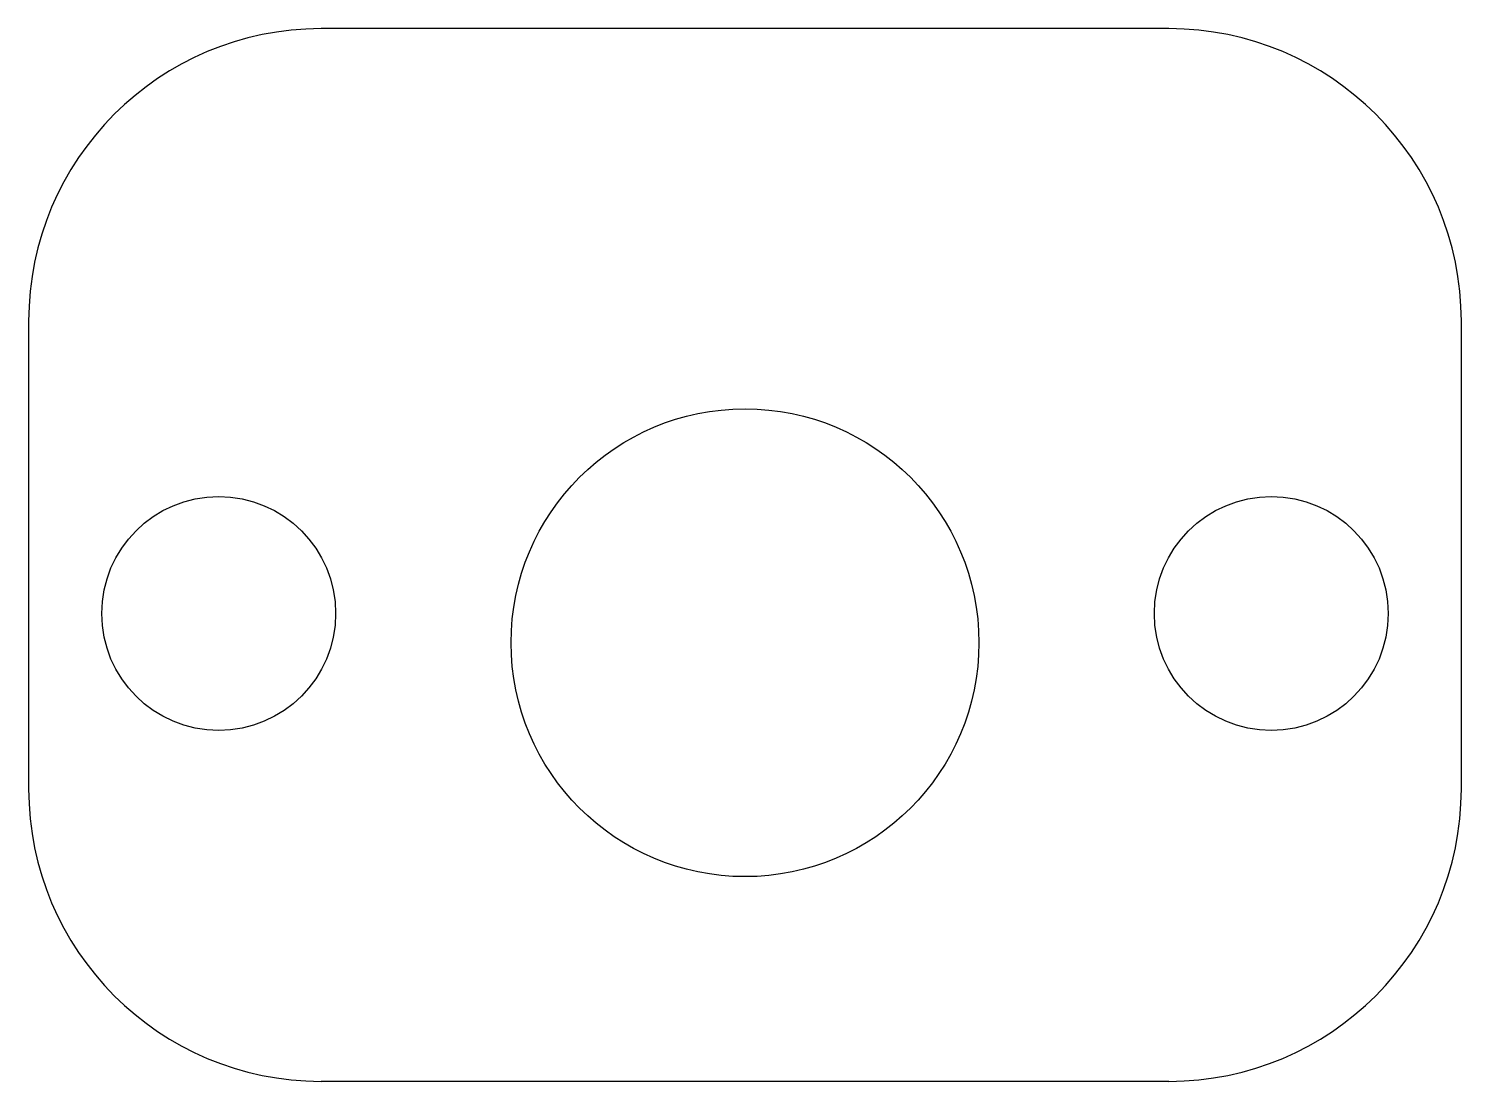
# Model space of a CAD drawing. Header units: millimetres. Extents: x -24.5 to 24.5, y -15 to 21.
import ezdxf

# ---------------------------------------------------------------- set-up
doc = ezdxf.new("R2010")
doc.units = ezdxf.units.MM

msp = doc.modelspace()

# ---------------------------------------------------------------- linework, layer by layer
at = {"color": 7, "linetype": 'Continuous', "lineweight": 25}
for p, q in [((14.5, 21), (-14.5, 21)), ((-24.5, 11), (-24.5, -5)), ((24.5, -5), (24.5, 11)), ((14.5, -15), (-14.5, -15))]:
    msp.add_line(p, q, dxfattribs=at)
for centre, radius in [((0, 0), 8), ((-18, 1), 4), ((18, 1), 4)]:
    msp.add_circle(centre, radius, dxfattribs=at)
for centre, start, end in [((-14.5, 11), 90, 180), ((14.5, 11), 0, 90), ((-14.5, -5), 180, 270), ((14.5, -5), 270, 0)]:
    msp.add_arc(centre, 10, start, end, dxfattribs=at)

doc.saveas('drawing.dxf')
